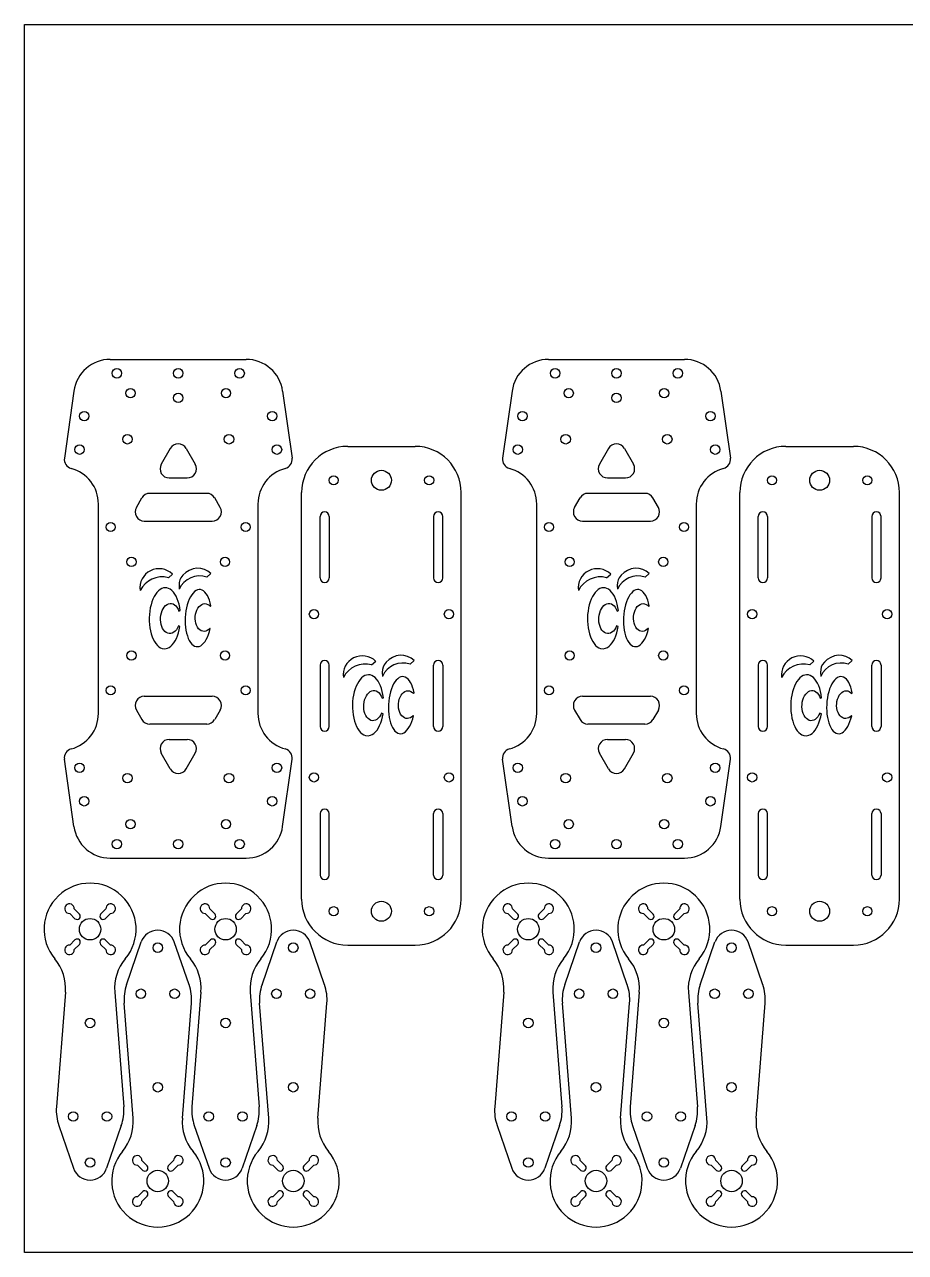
# Model space of a CAD drawing. Header units: inches. Extents: x 0 to 500, y 0 to 400.
# Drawn here: x 0 to 287.1, y 0 to 400 of the extents above; entities that cross this region are included whole.
import ezdxf

# ---------------------------------------------------------------- set-up
doc = ezdxf.new("R2010")
doc.units = ezdxf.units.IN
doc.header["$MEASUREMENT"] = 0
doc.linetypes.add('Continuous2', pattern=[0])
for name, color, linetype in [('Layout', 1, 'Continuous'), ('Modified Arms', 1, 'Continuous'), ('Modified Main Plates', 1, 'Continuous'), ('Modified Top Plate', 1, 'Continuous')]:
    doc.layers.add(name, color=color, linetype=linetype)

msp = doc.modelspace()

# ---------------------------------------------------------------- linework, layer by layer
at = {"layer": 'Layout', "color": 2, "linetype": 'Continuous2', "lineweight": -3, "true_color": 0xffff00}
for p, q in [((0, 400), (500, 400)), ((0, 0), (0, 400)), ((500, 0), (0, 0))]:
    msp.add_line(p, q, dxfattribs=at)
at = {"layer": 'Modified Arms', "color": 5, "linetype": 'Continuous2', "lineweight": -3, "true_color": 0x0000ff}
for p, q in [((16.44, 108.72), (14.71, 110.46)), ((17.92, 110.2), (16.19, 111.93)), ((24.8, 110.2), (26.53, 111.93)), ((26.28, 108.72), (28.01, 110.46)), ((60.61, 108.72), (58.88, 110.46)), ((62.09, 110.2), (60.36, 111.93)), ((68.97, 110.2), (70.7, 111.93)), ((70.45, 108.72), (72.18, 110.46)), ((159.28, 108.72), (157.55, 110.46)), ((160.76, 110.2), (159.03, 111.93)), ((167.64, 110.2), (169.37, 111.93)), ((169.12, 108.72), (170.85, 110.46)), ((203.45, 108.72), (201.72, 110.46)), ((204.93, 110.2), (203.2, 111.93)), ((211.81, 110.2), (213.54, 111.93)), ((213.29, 108.72), (215.02, 110.46)), ((16.44, 101.85), (14.71, 100.12)), ((17.92, 100.37), (16.19, 98.64)), ((24.8, 100.37), (26.53, 98.64)), ((26.28, 101.85), (28.01, 100.12)), ((60.61, 101.85), (58.88, 100.12)), ((62.09, 100.37), (60.36, 98.64)), ((68.97, 100.37), (70.7, 98.64)), ((70.45, 101.85), (72.18, 100.12)), ((159.28, 101.85), (157.55, 100.12)), ((160.76, 100.37), (159.03, 98.64)), ((167.64, 100.37), (169.37, 98.64)), ((169.12, 101.85), (170.85, 100.12)), ((203.45, 101.85), (201.72, 100.12)), ((204.93, 100.37), (203.2, 98.64)), ((211.81, 100.37), (213.54, 98.64)), ((213.29, 101.85), (215.02, 100.12)), ((38.51, 26.72), (36.77, 28.45)), ((39.98, 28.2), (38.25, 29.93)), ((46.86, 28.2), (48.59, 29.93)), ((48.34, 26.72), (50.07, 28.45)), ((82.68, 26.72), (80.95, 28.45)), ((84.16, 28.2), (82.43, 29.93)), ((91.03, 28.2), (92.76, 29.93)), ((92.51, 26.72), (94.24, 28.45)), ((181.35, 26.72), (179.62, 28.45)), ((182.83, 28.2), (181.1, 29.93)), ((189.7, 28.2), (191.43, 29.93)), ((191.18, 26.72), (192.91, 28.45)), ((225.52, 26.72), (223.79, 28.45)), ((227, 28.2), (225.27, 29.93)), ((233.87, 28.2), (235.61, 29.93)), ((235.35, 26.72), (237.08, 28.45)), ((38.51, 19.85), (36.77, 18.11)), ((39.98, 18.37), (38.25, 16.64)), ((46.86, 18.37), (48.59, 16.64)), ((48.34, 19.85), (50.07, 18.11)), ((82.68, 19.85), (80.95, 18.11)), ((84.16, 18.37), (82.43, 16.64)), ((91.03, 18.37), (92.76, 16.64)), ((92.51, 19.85), (94.24, 18.11)), ((181.35, 19.85), (179.62, 18.11)), ((182.83, 18.37), (181.1, 16.64)), ((189.7, 18.37), (191.43, 16.64)), ((191.18, 19.85), (192.91, 18.11)), ((225.52, 19.85), (223.79, 18.11)), ((227, 18.37), (225.27, 16.64)), ((233.87, 18.37), (235.61, 16.64)), ((235.35, 19.85), (237.08, 18.11))]:
    msp.add_line(p, q, dxfattribs=at)
at = {"layer": 'Modified Arms', "color": 1, "linetype": 'Continuous2', "lineweight": -3, "true_color": 0xff0000}
for p, q in [((33.24, 87.23), (38.03, 101.14)), ((53.61, 87.23), (48.82, 101.14)), ((77.41, 87.23), (82.2, 101.14)), ((97.78, 87.23), (92.99, 101.14)), ((176.08, 87.23), (180.87, 101.14)), ((196.45, 87.23), (191.66, 101.14)), ((220.25, 87.23), (225.04, 101.14)), ((240.62, 87.23), (235.83, 101.14)), ((13.34, 84.82), (10.4, 47.4)), ((29.38, 84.82), (32.32, 47.4)), ((57.51, 84.82), (54.57, 47.4)), ((73.55, 84.82), (76.49, 47.4)), ((156.18, 84.82), (153.24, 47.4)), ((172.22, 84.82), (175.16, 47.4)), ((200.35, 84.82), (197.41, 47.4)), ((216.39, 84.82), (219.33, 47.4)), ((35.4, 43.75), (32.46, 81.17)), ((51.44, 43.75), (54.38, 81.17)), ((79.57, 43.75), (76.63, 81.17)), ((95.61, 43.75), (98.55, 81.17)), ((178.25, 43.75), (175.31, 81.17)), ((194.29, 43.75), (197.22, 81.17)), ((222.42, 43.75), (219.48, 81.17)), ((238.46, 43.75), (241.4, 81.17)), ((11.17, 41.34), (15.97, 27.43)), ((31.54, 41.34), (26.75, 27.43)), ((55.34, 41.34), (60.14, 27.43)), ((75.72, 41.34), (70.92, 27.43)), ((154.01, 41.34), (158.81, 27.43)), ((174.39, 41.34), (169.59, 27.43)), ((198.19, 41.34), (202.98, 27.43)), ((218.56, 41.34), (213.76, 27.43))]:
    msp.add_line(p, q, dxfattribs=at)
at = {"layer": 'Modified Arms', "color": 5, "linetype": 'Continuous2', "lineweight": -3, "true_color": 0x0000ff}
for centre, radius in [((21.36, 105.29), 3.5), ((65.53, 105.29), 3.5), ((164.2, 105.29), 3.5), ((208.37, 105.29), 3.5), ((43.42, 99.28), 1.55), ((87.59, 99.28), 1.55), ((186.27, 99.28), 1.55), ((230.44, 99.28), 1.55), ((37.92, 84.28), 1.55), ((48.92, 84.28), 1.55), ((82.09, 84.28), 1.55), ((93.09, 84.28), 1.55), ((180.77, 84.28), 1.55), ((191.77, 84.28), 1.55), ((224.94, 84.28), 1.55), ((235.94, 84.28), 1.55), ((21.36, 74.76), 1.55), ((65.53, 74.76), 1.55), ((164.2, 74.76), 1.55), ((208.37, 74.76), 1.55), ((43.42, 53.81), 1.55), ((87.59, 53.81), 1.55), ((186.27, 53.81), 1.55), ((230.44, 53.81), 1.55), ((15.86, 44.29), 1.55), ((26.86, 44.29), 1.55), ((60.03, 44.29), 1.55), ((71.03, 44.29), 1.55), ((158.7, 44.29), 1.55), ((169.7, 44.29), 1.55), ((202.87, 44.29), 1.55), ((213.87, 44.29), 1.55), ((21.36, 29.29), 1.55), ((65.53, 29.29), 1.55), ((164.2, 29.29), 1.55), ((208.37, 29.29), 1.55), ((43.42, 23.28), 3.5), ((87.59, 23.28), 3.5), ((186.27, 23.28), 3.5), ((230.44, 23.28), 3.5)]:
    msp.add_circle(centre, radius, dxfattribs=at)
at = {"layer": 'Modified Arms', "color": 1, "linetype": 'Continuous2', "lineweight": -3, "true_color": 0xff0000}
for centre, radius, start, end in [((21.36, 105.29), 15, 319.9784, 220.0216), ((65.53, 105.29), 15, 319.9784, 220.0216), ((164.2, 105.29), 15, 319.9784, 220.0216), ((208.37, 105.29), 15, 319.9784, 220.0216), ((43.42, 99.28), 5.7, 19.0184, 160.9816), ((87.59, 99.28), 5.7, 19.0184, 160.9816), ((186.27, 99.28), 5.7, 19.0184, 160.9816), ((230.44, 99.28), 5.7, 19.0184, 160.9816), ((-1.62, 85.99), 15, 355.5091, 40.0216), ((44.33, 85.99), 15, 139.9784, 184.4909), ((42.56, 85.99), 15, 355.5091, 40.0216), ((88.5, 85.99), 15, 139.9784, 184.4909), ((141.23, 85.99), 15, 355.5091, 40.0216), ((187.17, 85.99), 15, 139.9784, 184.4909), ((185.4, 85.99), 15, 355.5091, 40.0216), ((231.35, 85.99), 15, 139.9784, 184.4909), ((47.42, 82.35), 15, 160.9816, 184.4909), ((39.43, 82.35), 15, 355.5091, 19.0184), ((91.59, 82.35), 15, 160.9816, 184.4909), ((83.6, 82.35), 15, 355.5091, 19.0184), ((190.26, 82.35), 15, 160.9816, 184.4909), ((182.27, 82.35), 15, 355.5091, 19.0184), ((234.43, 82.35), 15, 160.9816, 184.4909), ((226.44, 82.35), 15, 355.5091, 19.0184), ((25.35, 46.22), 15, 175.5091, 199.0184), ((17.36, 46.22), 15, 340.9816, 4.4909), ((69.52, 46.22), 15, 175.5091, 199.0184), ((61.53, 46.22), 15, 340.9816, 4.4909), ((168.2, 46.22), 15, 175.5091, 199.0184), ((160.21, 46.22), 15, 340.9816, 4.4909), ((212.37, 46.22), 15, 175.5091, 199.0184), ((204.38, 46.22), 15, 340.9816, 4.4909), ((20.45, 42.58), 15, 319.9784, 4.4909), ((66.4, 42.58), 15, 175.5091, 220.0216), ((64.62, 42.58), 15, 319.9784, 4.4909), ((110.57, 42.58), 15, 175.5091, 220.0216), ((163.29, 42.58), 15, 319.9784, 4.4909), ((209.24, 42.58), 15, 175.5091, 220.0216), ((207.46, 42.58), 15, 319.9784, 4.4909), ((253.41, 42.58), 15, 175.5091, 220.0216), ((43.42, 23.28), 15, 139.9784, 40.0216), ((87.59, 23.28), 15, 139.9784, 40.0216), ((186.27, 23.28), 15, 139.9784, 40.0216), ((230.44, 23.28), 15, 139.9784, 40.0216), ((21.36, 29.29), 5.7, 199.0184, 340.9816), ((65.53, 29.29), 5.7, 199.0184, 340.9816), ((164.2, 29.29), 5.7, 199.0184, 340.9816), ((208.37, 29.29), 5.7, 199.0184, 340.9816)]:
    msp.add_arc(centre, radius, start, end, dxfattribs=at)
at = {"layer": 'Modified Arms', "color": 5, "linetype": 'Continuous2', "lineweight": -3, "true_color": 0x0000ff}
for centre, radius, start, end in [((14.64, 112), 1.55, 357.4403, 272.5597), ((28.08, 112), 1.55, 267.4403, 182.5597), ((58.81, 112), 1.55, 357.4403, 272.5597), ((72.25, 112), 1.55, 267.4403, 182.5597), ((157.48, 112), 1.55, 357.4403, 272.5597), ((170.92, 112), 1.55, 267.4403, 182.5597), ((201.65, 112), 1.55, 357.4403, 272.5597), ((215.09, 112), 1.55, 267.4403, 182.5597), ((17.12, 109.53), 1.05, 230.0198, 39.9802), ((25.6, 109.53), 1.05, 140.0198, 309.9802), ((61.29, 109.53), 1.05, 230.0198, 39.9802), ((69.77, 109.53), 1.05, 140.0198, 309.9802), ((159.96, 109.53), 1.05, 230.0198, 39.9802), ((168.44, 109.53), 1.05, 140.0198, 309.9802), ((204.13, 109.53), 1.05, 230.0198, 39.9802), ((212.61, 109.53), 1.05, 140.0198, 309.9802), ((14.64, 98.57), 1.55, 87.4403, 2.5597), ((17.12, 101.04), 1.05, 320.0198, 129.9802), ((25.6, 101.04), 1.05, 50.0198, 219.9802), ((28.08, 98.57), 1.55, 177.4403, 92.5597), ((58.81, 98.57), 1.55, 87.4403, 2.5597), ((61.29, 101.04), 1.05, 320.0198, 129.9802), ((69.77, 101.04), 1.05, 50.0198, 219.9802), ((72.25, 98.57), 1.55, 177.4403, 92.5597), ((157.48, 98.57), 1.55, 87.4403, 2.5597), ((159.96, 101.04), 1.05, 320.0198, 129.9802), ((168.44, 101.04), 1.05, 50.0198, 219.9802), ((170.92, 98.57), 1.55, 177.4403, 92.5597), ((201.65, 98.57), 1.55, 87.4403, 2.5597), ((204.13, 101.04), 1.05, 320.0198, 129.9802), ((212.61, 101.04), 1.05, 50.0198, 219.9802), ((215.09, 98.57), 1.55, 177.4403, 92.5597), ((36.71, 30), 1.55, 357.4403, 272.5597), ((39.18, 27.53), 1.05, 230.0198, 39.9802), ((47.67, 27.53), 1.05, 140.0198, 309.9802), ((50.14, 30), 1.55, 267.4403, 182.5597), ((80.88, 30), 1.55, 357.4403, 272.5597), ((83.35, 27.53), 1.05, 230.0198, 39.9802), ((91.84, 27.53), 1.05, 140.0198, 309.9802), ((94.31, 30), 1.55, 267.4403, 182.5597), ((179.55, 30), 1.55, 357.4403, 272.5597), ((182.02, 27.53), 1.05, 230.0198, 39.9802), ((190.51, 27.53), 1.05, 140.0198, 309.9802), ((192.98, 30), 1.55, 267.4403, 182.5597), ((223.72, 30), 1.55, 357.4403, 272.5597), ((226.19, 27.53), 1.05, 230.0198, 39.9802), ((234.68, 27.53), 1.05, 140.0198, 309.9802), ((237.15, 30), 1.55, 267.4403, 182.5597), ((39.18, 19.04), 1.05, 320.0198, 129.9802), ((47.67, 19.04), 1.05, 50.0198, 219.9802), ((83.35, 19.04), 1.05, 320.0198, 129.9802), ((91.84, 19.04), 1.05, 50.0198, 219.9802), ((182.02, 19.04), 1.05, 320.0198, 129.9802), ((190.51, 19.04), 1.05, 50.0198, 219.9802), ((226.19, 19.04), 1.05, 320.0198, 129.9802), ((234.68, 19.04), 1.05, 50.0198, 219.9802), ((36.71, 16.57), 1.55, 87.4403, 2.5597), ((50.14, 16.57), 1.55, 177.4403, 92.5597), ((80.88, 16.57), 1.55, 87.4403, 2.5597), ((94.31, 16.57), 1.55, 177.4403, 92.5597), ((179.55, 16.57), 1.55, 87.4403, 2.5597), ((192.98, 16.57), 1.55, 177.4403, 92.5597), ((223.72, 16.57), 1.55, 87.4403, 2.5597), ((237.15, 16.57), 1.55, 177.4403, 92.5597)]:
    msp.add_arc(centre, radius, start, end, dxfattribs=at)
at = {"layer": 'Modified Main Plates', "color": 1, "linetype": 'Continuous2', "lineweight": -3, "true_color": 0xff0000}
for p, q in [((27.94, 290.94), (72.24, 290.94)), ((170.78, 290.94), (215.09, 290.94)), ((16.06, 280.61), (12.98, 258.71)), ((84.13, 280.61), (87.2, 258.71)), ((158.9, 280.61), (155.82, 258.71)), ((226.97, 280.61), (230.05, 258.71)), ((24.09, 175.62), (24.09, 243.8)), ((76.09, 243.8), (76.09, 175.62)), ((166.93, 175.62), (166.93, 243.8)), ((218.93, 243.8), (218.93, 175.62)), ((16.06, 138.8), (12.98, 160.7)), ((84.13, 138.8), (87.2, 160.7)), ((158.9, 138.8), (155.82, 160.7)), ((226.97, 138.8), (230.05, 160.7)), ((27.94, 128.47), (72.24, 128.47)), ((170.78, 128.47), (215.09, 128.47))]:
    msp.add_line(p, q, dxfattribs=at)
at = {"layer": 'Modified Main Plates', "color": 5, "linetype": 'Continuous2', "lineweight": -3, "true_color": 0x0000ff}
for p, q in [((47.49, 261.87), (44.56, 256.79)), ((52.69, 261.87), (55.62, 256.79)), ((190.34, 261.87), (187.41, 256.79)), ((195.53, 261.87), (198.46, 256.79)), ((47.16, 252.29), (53.02, 252.29)), ((190.01, 252.29), (195.86, 252.29)), ((36.44, 242.72), (38.21, 245.79)), ((59.37, 247.29), (40.81, 247.29)), ((63.74, 242.72), (61.97, 245.79)), ((179.28, 242.72), (181.06, 245.79)), ((202.21, 247.29), (183.65, 247.29)), ((206.59, 242.72), (204.81, 245.79)), ((39.04, 238.22), (61.15, 238.22)), ((181.88, 238.22), (203.99, 238.22)), ((46.89, 219.79), (48.22, 220.95)), ((51.64, 220.68), (50.95, 219.79)), ((52.58, 221.49), (51.64, 220.68)), ((53.69, 222.17), (52.58, 221.49)), ((54.92, 222.66), (53.69, 222.17)), ((56.19, 222.9), (54.92, 222.66)), ((57.44, 222.85), (56.19, 222.9)), ((58.64, 222.52), (57.44, 222.85)), ((59.74, 221.95), (58.64, 222.52)), ((59.42, 219.97), (60.71, 221.17)), ((60.71, 221.17), (59.74, 221.95)), ((189.73, 219.79), (191.06, 220.95)), ((194.48, 220.68), (193.79, 219.79)), ((195.42, 221.49), (194.48, 220.68)), ((196.54, 222.17), (195.42, 221.49)), ((197.76, 222.66), (196.54, 222.17)), ((199.03, 222.9), (197.76, 222.66)), ((200.29, 222.85), (199.03, 222.9)), ((201.48, 222.52), (200.29, 222.85)), ((202.58, 221.95), (201.48, 222.52)), ((202.26, 219.97), (203.55, 221.17)), ((203.55, 221.17), (202.58, 221.95)), ((44.72, 216.27), (44.17, 215.96)), ((45.28, 216.46), (44.72, 216.27)), ((45.84, 216.53), (45.28, 216.46)), ((46.41, 216.48), (45.84, 216.53)), ((46.96, 216.31), (46.41, 216.48)), ((47.5, 216.02), (46.96, 216.31)), ((48.02, 215.62), (47.5, 216.02)), ((50.41, 218.24), (50.35, 217.25)), ((50.35, 217.25), (50.42, 216.03)), ((50.61, 219.07), (50.41, 218.24)), ((50.95, 219.79), (50.61, 219.07)), ((187.56, 216.27), (187.02, 215.96)), ((188.12, 216.46), (187.56, 216.27)), ((188.69, 216.53), (188.12, 216.46)), ((189.25, 216.48), (188.69, 216.53)), ((189.81, 216.31), (189.25, 216.48)), ((190.35, 216.02), (189.81, 216.31)), ((190.87, 215.62), (190.35, 216.02)), ((193.26, 218.24), (193.2, 217.25)), ((193.2, 217.25), (193.26, 216.03)), ((193.45, 219.07), (193.26, 218.24)), ((193.79, 219.79), (193.45, 219.07)), ((41.86, 212.81), (41.51, 211.92)), ((42.24, 213.63), (41.86, 212.81)), ((42.68, 214.36), (42.24, 213.63)), ((43.14, 215), (42.68, 214.36)), ((43.65, 215.54), (43.14, 215)), ((44.17, 215.96), (43.65, 215.54)), ((48.52, 215.1), (48.02, 215.62)), ((48.97, 214.49), (48.52, 215.1)), ((49.39, 213.77), (48.97, 214.49)), ((49.77, 212.97), (49.39, 213.77)), ((50.09, 212.09), (49.77, 212.97)), ((50.37, 211.14), (50.09, 212.09)), ((53.69, 212.79), (53.35, 211.94)), ((54.07, 213.56), (53.69, 212.79)), ((54.49, 214.23), (54.07, 213.56)), ((54.94, 214.81), (54.49, 214.23)), ((55.41, 215.27), (54.94, 214.81)), ((55.9, 215.62), (55.41, 215.27)), ((56.39, 215.84), (55.9, 215.62)), ((56.9, 215.94), (56.39, 215.84)), ((57.4, 215.92), (56.9, 215.94)), ((57.88, 215.77), (57.4, 215.92)), ((58.36, 215.5), (57.88, 215.77)), ((58.81, 215.11), (58.36, 215.5)), ((59.23, 214.6), (58.81, 215.11)), ((59.61, 213.99), (59.23, 214.6)), ((59.96, 213.27), (59.61, 213.99)), ((60.26, 212.47), (59.96, 213.27)), ((60.52, 211.59), (60.26, 212.47)), ((184.7, 212.81), (184.36, 211.92)), ((185.09, 213.63), (184.7, 212.81)), ((185.52, 214.36), (185.09, 213.63)), ((185.99, 215), (185.52, 214.36)), ((186.49, 215.54), (185.99, 215)), ((187.02, 215.96), (186.49, 215.54)), ((191.36, 215.1), (190.87, 215.62)), ((191.82, 214.49), (191.36, 215.1)), ((192.24, 213.77), (191.82, 214.49)), ((192.61, 212.97), (192.24, 213.77)), ((192.94, 212.09), (192.61, 212.97)), ((193.21, 211.14), (192.94, 212.09)), ((196.53, 212.79), (196.19, 211.94)), ((196.91, 213.56), (196.53, 212.79)), ((197.33, 214.23), (196.91, 213.56)), ((197.78, 214.81), (197.33, 214.23)), ((198.25, 215.27), (197.78, 214.81)), ((198.74, 215.62), (198.25, 215.27)), ((199.24, 215.84), (198.74, 215.62)), ((199.74, 215.94), (199.24, 215.84)), ((200.24, 215.92), (199.74, 215.94)), ((200.73, 215.77), (200.24, 215.92)), ((201.2, 215.5), (200.73, 215.77)), ((201.65, 215.11), (201.2, 215.5)), ((202.07, 214.6), (201.65, 215.11)), ((202.46, 213.99), (202.07, 214.6)), ((202.8, 213.27), (202.46, 213.99)), ((203.11, 212.47), (202.8, 213.27)), ((203.36, 211.59), (203.11, 212.47)), ((40.82, 208.9), (40.7, 207.82)), ((40.99, 209.95), (40.82, 208.9)), ((41.22, 210.96), (40.99, 209.95)), ((41.51, 211.92), (41.22, 210.96)), ((44.44, 207.64), (44.62, 208.39)), ((44.62, 208.39), (44.87, 209.08)), ((44.87, 209.08), (45.18, 209.71)), ((45.18, 209.71), (45.56, 210.26)), ((45.56, 210.26), (45.98, 210.72)), ((45.98, 210.72), (46.44, 211.07)), ((46.44, 211.07), (46.92, 211.3)), ((46.92, 211.3), (47.42, 211.41)), ((47.42, 211.41), (47.92, 211.4)), ((47.92, 211.4), (48.41, 211.26)), ((48.41, 211.26), (48.88, 211.01)), ((48.88, 211.01), (49.31, 210.64)), ((49.31, 210.64), (49.69, 210.16)), ((49.69, 210.16), (50.02, 209.6)), ((50.02, 209.6), (50.29, 208.95)), ((50.29, 208.95), (50.74, 209.09)), ((50.58, 210.13), (50.37, 211.14)), ((50.74, 209.09), (50.58, 210.13)), ((52.6, 209), (52.46, 207.95)), ((52.8, 210.03), (52.6, 209)), ((53.05, 211.01), (52.8, 210.03)), ((53.35, 211.94), (53.05, 211.01)), ((55.74, 207.89), (55.92, 208.61)), ((55.92, 208.61), (56.17, 209.27)), ((56.17, 209.27), (56.49, 209.87)), ((56.49, 209.87), (56.87, 210.38)), ((56.87, 210.38), (57.3, 210.8)), ((57.3, 210.8), (57.77, 211.11)), ((57.77, 211.11), (58.26, 211.3)), ((58.26, 211.3), (58.76, 211.36)), ((58.76, 211.36), (59.25, 211.3)), ((59.25, 211.3), (59.73, 211.12)), ((59.73, 211.12), (60.18, 210.82)), ((60.18, 210.82), (60.59, 210.41)), ((60.72, 210.64), (60.52, 211.59)), ((60.59, 210.41), (60.72, 210.64)), ((183.66, 208.9), (183.54, 207.82)), ((183.83, 209.95), (183.66, 208.9)), ((184.07, 210.96), (183.83, 209.95)), ((184.36, 211.92), (184.07, 210.96)), ((187.28, 207.64), (187.46, 208.39)), ((187.46, 208.39), (187.71, 209.08)), ((187.71, 209.08), (188.03, 209.71)), ((188.03, 209.71), (188.4, 210.26)), ((188.4, 210.26), (188.82, 210.72)), ((188.82, 210.72), (189.28, 211.07)), ((189.28, 211.07), (189.77, 211.3)), ((189.77, 211.3), (190.27, 211.41)), ((190.27, 211.41), (190.77, 211.4)), ((190.77, 211.4), (191.26, 211.26)), ((191.26, 211.26), (191.72, 211.01)), ((191.72, 211.01), (192.15, 210.64)), ((192.15, 210.64), (192.54, 210.16)), ((192.54, 210.16), (192.86, 209.6)), ((192.86, 209.6), (193.13, 208.95)), ((193.13, 208.95), (193.58, 209.09)), ((193.43, 210.13), (193.21, 211.14)), ((193.58, 209.09), (193.43, 210.13)), ((195.44, 209), (195.3, 207.95)), ((195.64, 210.03), (195.44, 209)), ((195.89, 211.01), (195.64, 210.03)), ((196.19, 211.94), (195.89, 211.01)), ((198.58, 207.89), (198.76, 208.61)), ((198.76, 208.61), (199.01, 209.27)), ((199.01, 209.27), (199.34, 209.87)), ((199.34, 209.87), (199.72, 210.38)), ((199.72, 210.38), (200.14, 210.8)), ((200.14, 210.8), (200.61, 211.11)), ((200.61, 211.11), (201.1, 211.3)), ((201.1, 211.3), (201.6, 211.36)), ((201.6, 211.36), (202.1, 211.3)), ((202.1, 211.3), (202.57, 211.12)), ((202.57, 211.12), (203.02, 210.82)), ((203.02, 210.82), (203.43, 210.41)), ((203.56, 210.64), (203.36, 211.59)), ((203.43, 210.41), (203.56, 210.64)), ((40.7, 207.82), (40.65, 206.72)), ((40.65, 206.72), (40.66, 205.62)), ((40.66, 205.62), (40.73, 204.54)), ((40.73, 204.54), (40.86, 203.47)), ((44.32, 206.09), (44.34, 206.87)), ((44.38, 205.32), (44.32, 206.09)), ((44.34, 206.87), (44.44, 207.64)), ((44.51, 204.58), (44.38, 205.32)), ((44.72, 203.89), (44.51, 204.58)), ((50.15, 204.09), (49.85, 203.44)), ((50.63, 203.86), (50.15, 204.09)), ((52.37, 206.87), (52.35, 205.79)), ((52.35, 205.79), (52.38, 204.72)), ((52.46, 207.95), (52.37, 206.87)), ((52.38, 204.72), (52.47, 203.68)), ((55.63, 206.39), (55.64, 207.15)), ((55.69, 205.65), (55.63, 206.39)), ((55.64, 207.15), (55.74, 207.89)), ((55.84, 204.95), (55.69, 205.65)), ((56.07, 204.29), (55.84, 204.95)), ((56.36, 203.7), (56.07, 204.29)), ((183.54, 207.82), (183.49, 206.72)), ((183.49, 206.72), (183.5, 205.62)), ((183.5, 205.62), (183.57, 204.54)), ((183.57, 204.54), (183.7, 203.47)), ((187.16, 206.09), (187.18, 206.87)), ((187.22, 205.32), (187.16, 206.09)), ((187.18, 206.87), (187.28, 207.64)), ((187.35, 204.58), (187.22, 205.32)), ((187.57, 203.89), (187.35, 204.58)), ((192.99, 204.09), (192.69, 203.44)), ((193.48, 203.86), (192.99, 204.09)), ((195.22, 206.87), (195.19, 205.79)), ((195.19, 205.79), (195.22, 204.72)), ((195.3, 207.95), (195.22, 206.87)), ((195.22, 204.72), (195.31, 203.68)), ((198.47, 206.39), (198.49, 207.15)), ((198.54, 205.65), (198.47, 206.39)), ((198.49, 207.15), (198.58, 207.89)), ((198.68, 204.95), (198.54, 205.65)), ((198.91, 204.29), (198.68, 204.95)), ((199.21, 203.7), (198.91, 204.29)), ((40.86, 203.47), (41.05, 202.45)), ((41.05, 202.45), (41.3, 201.48)), ((41.3, 201.48), (41.61, 200.57)), ((41.61, 200.57), (41.96, 199.73)), ((45, 203.26), (44.72, 203.89)), ((45.35, 202.72), (45, 203.26)), ((45.74, 202.27), (45.35, 202.72)), ((46.18, 201.93), (45.74, 202.27)), ((46.66, 201.7), (46.18, 201.93)), ((47.15, 201.59), (46.66, 201.7)), ((47.65, 201.61), (47.15, 201.59)), ((48.15, 201.76), (47.65, 201.61)), ((48.63, 202.02), (48.15, 201.76)), ((49.08, 202.39), (48.63, 202.02)), ((49.49, 202.87), (49.08, 202.39)), ((49.1, 199.25), (49.51, 200.03)), ((49.85, 203.44), (49.49, 202.87)), ((49.51, 200.03), (49.87, 200.89)), ((49.87, 200.89), (50.18, 201.83)), ((50.18, 201.83), (50.44, 202.82)), ((50.44, 202.82), (50.63, 203.86)), ((52.47, 203.68), (52.61, 202.67)), ((52.61, 202.67), (52.81, 201.72)), ((52.81, 201.72), (53.06, 200.84)), ((53.06, 200.84), (53.36, 200.04)), ((53.36, 200.04), (53.71, 199.32)), ((56.72, 203.2), (56.36, 203.7)), ((57.13, 202.8), (56.72, 203.2)), ((57.59, 202.51), (57.13, 202.8)), ((58.07, 202.34), (57.59, 202.51)), ((58.57, 202.29), (58.07, 202.34)), ((59.06, 202.37), (58.57, 202.29)), ((59.55, 202.57), (59.06, 202.37)), ((59.25, 199.71), (59.63, 200.47)), ((60.02, 202.89), (59.55, 202.57)), ((59.63, 200.47), (59.98, 201.32)), ((59.98, 201.32), (60.28, 202.24)), ((60.44, 203.31), (60.02, 202.89)), ((60.28, 202.24), (60.53, 203.22)), ((60.53, 203.22), (60.44, 203.31)), ((183.7, 203.47), (183.89, 202.45)), ((183.89, 202.45), (184.15, 201.48)), ((184.15, 201.48), (184.45, 200.57)), ((184.45, 200.57), (184.8, 199.73)), ((187.85, 203.26), (187.57, 203.89)), ((188.19, 202.72), (187.85, 203.26)), ((188.59, 202.27), (188.19, 202.72)), ((189.03, 201.93), (188.59, 202.27)), ((189.5, 201.7), (189.03, 201.93)), ((189.99, 201.59), (189.5, 201.7)), ((190.49, 201.61), (189.99, 201.59)), ((190.99, 201.76), (190.49, 201.61)), ((191.47, 202.02), (190.99, 201.76)), ((191.92, 202.39), (191.47, 202.02)), ((192.33, 202.87), (191.92, 202.39)), ((191.94, 199.25), (192.35, 200.03)), ((192.69, 203.44), (192.33, 202.87)), ((192.35, 200.03), (192.71, 200.89)), ((192.71, 200.89), (193.02, 201.83)), ((193.02, 201.83), (193.28, 202.82)), ((193.28, 202.82), (193.48, 203.86)), ((195.31, 203.68), (195.45, 202.67)), ((195.45, 202.67), (195.65, 201.72)), ((195.65, 201.72), (195.91, 200.84)), ((195.91, 200.84), (196.21, 200.04)), ((196.21, 200.04), (196.55, 199.32)), ((199.56, 203.2), (199.21, 203.7)), ((199.98, 202.8), (199.56, 203.2)), ((200.43, 202.51), (199.98, 202.8)), ((200.91, 202.34), (200.43, 202.51)), ((201.41, 202.29), (200.91, 202.34)), ((201.91, 202.37), (201.41, 202.29)), ((202.4, 202.57), (201.91, 202.37)), ((202.09, 199.71), (202.48, 200.47)), ((202.86, 202.89), (202.4, 202.57)), ((202.48, 200.47), (202.82, 201.32)), ((202.82, 201.32), (203.12, 202.24)), ((203.28, 203.31), (202.86, 202.89)), ((203.12, 202.24), (203.37, 203.22)), ((203.37, 203.22), (203.28, 203.31)), ((41.96, 199.73), (42.36, 198.98)), ((42.36, 198.98), (42.81, 198.32)), ((42.81, 198.32), (43.29, 197.76)), ((43.29, 197.76), (43.8, 197.31)), ((43.8, 197.31), (44.33, 196.98)), ((44.33, 196.98), (44.88, 196.76)), ((44.88, 196.76), (45.72, 196.61)), ((45.72, 196.61), (46.57, 196.82)), ((46.57, 196.82), (47.12, 197.09)), ((47.12, 197.09), (47.66, 197.47)), ((47.66, 197.47), (48.17, 197.96)), ((48.17, 197.96), (48.65, 198.55)), ((48.65, 198.55), (49.1, 199.25)), ((53.71, 199.32), (54.09, 198.71)), ((54.09, 198.71), (54.51, 198.2)), ((54.51, 198.2), (54.96, 197.8)), ((54.96, 197.8), (55.44, 197.52)), ((55.44, 197.52), (55.92, 197.37)), ((55.92, 197.37), (56.42, 197.34)), ((56.42, 197.34), (56.92, 197.44)), ((56.92, 197.44), (57.42, 197.66)), ((57.42, 197.66), (57.91, 198.01)), ((57.91, 198.01), (58.38, 198.46)), ((58.38, 198.46), (58.83, 199.03)), ((58.83, 199.03), (59.25, 199.71)), ((184.8, 199.73), (185.21, 198.98)), ((185.21, 198.98), (185.65, 198.32)), ((185.65, 198.32), (186.13, 197.76)), ((186.13, 197.76), (186.64, 197.31)), ((186.64, 197.31), (187.17, 196.98)), ((187.17, 196.98), (187.72, 196.76)), ((187.72, 196.76), (188.57, 196.61)), ((188.57, 196.61), (189.41, 196.82)), ((189.41, 196.82), (189.96, 197.09)), ((189.96, 197.09), (190.5, 197.47)), ((190.5, 197.47), (191.01, 197.96)), ((191.01, 197.96), (191.49, 198.55)), ((191.49, 198.55), (191.94, 199.25)), ((196.55, 199.32), (196.94, 198.71)), ((196.94, 198.71), (197.36, 198.2)), ((197.36, 198.2), (197.81, 197.8)), ((197.81, 197.8), (198.28, 197.52)), ((198.28, 197.52), (198.77, 197.37)), ((198.77, 197.37), (199.26, 197.34)), ((199.26, 197.34), (199.77, 197.44)), ((199.77, 197.44), (200.27, 197.66)), ((200.27, 197.66), (200.75, 198.01)), ((200.75, 198.01), (201.23, 198.46)), ((201.23, 198.46), (201.67, 199.03)), ((201.67, 199.03), (202.09, 199.71)), ((39.04, 181.2), (61.15, 181.2)), ((181.88, 181.2), (203.99, 181.2)), ((36.44, 176.7), (38.21, 173.63)), ((63.74, 176.7), (61.97, 173.63)), ((179.28, 176.7), (181.06, 173.63)), ((206.59, 176.7), (204.81, 173.63)), ((59.37, 172.13), (40.81, 172.13)), ((202.21, 172.13), (183.65, 172.13)), ((47.16, 167.13), (53.02, 167.13)), ((190.01, 167.13), (195.86, 167.13)), ((47.49, 157.55), (44.56, 162.63)), ((52.69, 157.55), (55.62, 162.63)), ((190.34, 157.55), (187.41, 162.63)), ((195.53, 157.55), (198.46, 162.63))]:
    msp.add_line(p, q, dxfattribs=at)
for centre, radius in [((30.09, 286.39), 1.55), ((50.09, 286.39), 1.55), ((70.09, 286.39), 1.55), ((172.93, 286.39), 1.55), ((192.93, 286.39), 1.55), ((212.93, 286.39), 1.55), ((34.54, 279.91), 1.5), ((65.65, 279.91), 1.5), ((177.38, 279.91), 1.5), ((208.49, 279.91), 1.5), ((50.09, 278.39), 1.55), ((192.93, 278.39), 1.55), ((19.45, 272.44), 1.55), ((80.73, 272.44), 1.55), ((162.29, 272.44), 1.55), ((223.57, 272.44), 1.55), ((33.54, 264.9), 1.55), ((66.64, 264.9), 1.55), ((176.38, 264.9), 1.55), ((209.49, 264.9), 1.55), ((17.92, 261.54), 1.55), ((82.26, 261.54), 1.55), ((160.76, 261.54), 1.55), ((225.11, 261.54), 1.55), ((28.09, 236.31), 1.5), ((72.09, 236.31), 1.5), ((170.93, 236.31), 1.5), ((214.93, 236.31), 1.5), ((34.84, 224.96), 1.5), ((65.34, 224.96), 1.5), ((177.68, 224.96), 1.5), ((208.18, 224.96), 1.5), ((34.84, 194.46), 1.5), ((65.34, 194.46), 1.5), ((177.68, 194.46), 1.5), ((208.18, 194.46), 1.5), ((28.09, 183.11), 1.5), ((72.09, 183.11), 1.5), ((170.93, 183.11), 1.5), ((214.93, 183.11), 1.5), ((17.92, 157.88), 1.55), ((33.54, 154.52), 1.55), ((66.64, 154.52), 1.55), ((82.26, 157.88), 1.55), ((160.76, 157.88), 1.55), ((176.38, 154.52), 1.55), ((209.49, 154.52), 1.55), ((225.11, 157.88), 1.55), ((19.45, 146.98), 1.55), ((80.73, 146.98), 1.55), ((162.29, 146.98), 1.55), ((223.57, 146.98), 1.55), ((34.54, 139.51), 1.5), ((65.65, 139.51), 1.5), ((177.38, 139.51), 1.5), ((208.49, 139.51), 1.5), ((30.09, 133.02), 1.55), ((50.09, 133.02), 1.55), ((70.09, 133.02), 1.55), ((172.93, 133.02), 1.55), ((192.93, 133.02), 1.55), ((212.93, 133.02), 1.55)]:
    msp.add_circle(centre, radius, dxfattribs=at)
at = {"layer": 'Modified Main Plates', "color": 1, "linetype": 'Continuous2', "lineweight": -3, "true_color": 0xff0000}
for centre, radius, start, end in [((27.94, 278.94), 12, 90, 172), ((72.24, 278.94), 12, 8, 90), ((170.78, 278.94), 12, 90, 172), ((215.09, 278.94), 12, 8, 90), ((15.95, 258.3), 3, 172, 255.0962), ((84.23, 258.3), 3, 284.9038, 8), ((158.79, 258.3), 3, 172, 255.0962), ((227.08, 258.3), 3, 284.9038, 8), ((12.09, 243.8), 12, 360, 75.0962), ((88.09, 243.8), 12, 104.9038, 180), ((154.93, 243.8), 12, 360, 75.0962), ((230.93, 243.8), 12, 104.9038, 180), ((12.09, 175.62), 12, 284.9038, 360), ((88.09, 175.62), 12, 180, 255.0962), ((154.93, 175.62), 12, 284.9038, 0), ((230.93, 175.62), 12, 180, 255.0962), ((15.95, 161.12), 3, 104.9038, 188), ((84.23, 161.12), 3, 352, 75.0962), ((158.79, 161.12), 3, 104.9038, 188), ((227.08, 161.12), 3, 352, 75.0962), ((27.94, 140.47), 12, 188, 270), ((72.24, 140.47), 12, 270, 352), ((170.78, 140.47), 12, 188, 270), ((215.09, 140.47), 12, 270, 352)]:
    msp.add_arc(centre, radius, start, end, dxfattribs=at)
at = {"layer": 'Modified Main Plates', "color": 5, "linetype": 'Continuous2', "lineweight": -3, "true_color": 0x0000ff}
for centre, radius, start, end in [((50.09, 260.37), 3, 30, 150), ((192.93, 260.37), 3, 30, 150), ((47.16, 255.29), 3, 150, 270), ((53.02, 255.29), 3, 270, 30), ((190.01, 255.29), 3, 150, 270), ((195.86, 255.29), 3, 270, 30), ((40.81, 244.29), 3, 90, 150), ((59.37, 244.29), 3, 30, 90), ((183.65, 244.29), 3, 90, 150), ((202.21, 244.29), 3, 30, 90), ((39.04, 241.22), 3, 150, 270), ((61.15, 241.22), 3, 270, 30), ((181.88, 241.22), 3, 150, 270), ((203.99, 241.22), 3, 270, 30), ((43.85, 216.51), 6.23, 45.531, 188.0642), ((44.8, 212.15), 7.92, 74.7552, 153.9294), ((57.05, 213.14), 7.23, 70.8424, 156.3898), ((186.7, 216.51), 6.23, 45.531, 188.0642), ((187.65, 212.15), 7.92, 74.7552, 153.9294), ((199.89, 213.14), 7.23, 70.8424, 156.3898), ((39.04, 178.2), 3, 90, 210), ((61.15, 178.2), 3, 330, 90), ((181.88, 178.2), 3, 90, 210), ((203.99, 178.2), 3, 330, 90), ((40.81, 175.13), 3, 210, 270), ((59.37, 175.13), 3, 270, 330), ((183.65, 175.13), 3, 210, 270), ((202.21, 175.13), 3, 270, 330), ((47.16, 164.13), 3, 90, 210), ((53.02, 164.13), 3, 330, 90), ((190.01, 164.13), 3, 90, 210), ((195.86, 164.13), 3, 330, 90), ((50.09, 159.05), 3, 210, 330), ((192.93, 159.05), 3, 210, 330)]:
    msp.add_arc(centre, radius, start, end, dxfattribs=at)
at = {"layer": 'Modified Top Plate', "color": 1, "linetype": 'Continuous2', "lineweight": -3, "true_color": 0xff0000}
for p, q in [((105.32, 262.58), (127.32, 262.58)), ((248.16, 262.58), (270.16, 262.58)), ((90.32, 115.11), (90.32, 247.58)), ((142.32, 115.11), (142.32, 247.58)), ((233.16, 115.11), (233.16, 247.58)), ((285.16, 115.11), (285.16, 247.58)), ((105.32, 100.11), (127.32, 100.11)), ((248.16, 100.11), (270.16, 100.11))]:
    msp.add_line(p, q, dxfattribs=at)
at = {"layer": 'Modified Top Plate', "color": 5, "linetype": 'Continuous2', "lineweight": -3, "true_color": 0x0000ff}
for p, q in [((96.32, 219.74), (96.32, 239.74)), ((99.32, 239.74), (99.32, 219.74)), ((133.32, 239.74), (133.32, 219.74)), ((136.32, 219.74), (136.32, 239.74)), ((239.16, 219.74), (239.16, 239.74)), ((242.16, 239.74), (242.16, 219.74)), ((276.16, 239.74), (276.16, 219.74)), ((279.16, 219.74), (279.16, 239.74)), ((113.12, 191.43), (114.45, 192.59)), ((117.87, 192.32), (117.18, 191.43)), ((118.81, 193.13), (117.87, 192.32)), ((119.92, 193.81), (118.81, 193.13)), ((121.15, 194.3), (119.92, 193.81)), ((122.42, 194.54), (121.15, 194.3)), ((123.67, 194.48), (122.42, 194.54)), ((124.87, 194.16), (123.67, 194.48)), ((125.97, 193.59), (124.87, 194.16)), ((125.65, 191.6), (126.94, 192.81)), ((126.94, 192.81), (125.97, 193.59)), ((255.96, 191.43), (257.29, 192.59)), ((260.71, 192.32), (260.02, 191.43)), ((261.65, 193.13), (260.71, 192.32)), ((262.77, 193.81), (261.65, 193.13)), ((263.99, 194.3), (262.77, 193.81)), ((265.26, 194.54), (263.99, 194.3)), ((266.52, 194.48), (265.26, 194.54)), ((267.71, 194.16), (266.52, 194.48)), ((268.81, 193.59), (267.71, 194.16)), ((268.49, 191.6), (269.78, 192.81)), ((269.78, 192.81), (268.81, 193.59)), ((96.32, 191.34), (96.32, 171.34)), ((99.32, 171.34), (99.32, 191.34)), ((111.51, 188.1), (110.95, 187.91)), ((112.07, 188.17), (111.51, 188.1)), ((112.64, 188.12), (112.07, 188.17)), ((113.19, 187.95), (112.64, 188.12)), ((116.64, 189.88), (116.58, 188.88)), ((116.58, 188.88), (116.65, 187.67)), ((116.84, 190.7), (116.64, 189.88)), ((117.18, 191.43), (116.84, 190.7)), ((133.32, 171.34), (133.32, 191.34)), ((136.32, 191.34), (136.32, 171.34)), ((239.16, 191.34), (239.16, 171.34)), ((242.16, 171.34), (242.16, 191.34)), ((254.35, 188.1), (253.79, 187.91)), ((254.92, 188.17), (254.35, 188.1)), ((255.48, 188.12), (254.92, 188.17)), ((256.04, 187.95), (255.48, 188.12)), ((259.49, 189.88), (259.43, 188.88)), ((259.43, 188.88), (259.49, 187.67)), ((259.68, 190.7), (259.49, 189.88)), ((260.02, 191.43), (259.68, 190.7)), ((276.16, 171.34), (276.16, 191.34)), ((279.16, 191.34), (279.16, 171.34)), ((108.09, 184.45), (107.74, 183.56)), ((108.47, 185.27), (108.09, 184.45)), ((108.91, 186), (108.47, 185.27)), ((109.38, 186.64), (108.91, 186)), ((109.88, 187.17), (109.38, 186.64)), ((110.4, 187.6), (109.88, 187.17)), ((110.95, 187.91), (110.4, 187.6)), ((113.74, 187.66), (113.19, 187.95)), ((114.25, 187.25), (113.74, 187.66)), ((114.75, 186.74), (114.25, 187.25)), ((115.21, 186.12), (114.75, 186.74)), ((115.62, 185.41), (115.21, 186.12)), ((116, 184.6), (115.62, 185.41)), ((116.32, 183.72), (116, 184.6)), ((119.92, 184.43), (119.58, 183.57)), ((120.3, 185.19), (119.92, 184.43)), ((120.72, 185.87), (120.3, 185.19)), ((121.17, 186.44), (120.72, 185.87)), ((121.64, 186.91), (121.17, 186.44)), ((122.13, 187.25), (121.64, 186.91)), ((122.62, 187.48), (122.13, 187.25)), ((123.13, 187.58), (122.62, 187.48)), ((123.63, 187.55), (123.13, 187.58)), ((124.11, 187.41), (123.63, 187.55)), ((124.59, 187.13), (124.11, 187.41)), ((125.04, 186.74), (124.59, 187.13)), ((125.46, 186.24), (125.04, 186.74)), ((125.84, 185.62), (125.46, 186.24)), ((126.19, 184.91), (125.84, 185.62)), ((126.49, 184.11), (126.19, 184.91)), ((126.75, 183.23), (126.49, 184.11)), ((250.93, 184.45), (250.59, 183.56)), ((251.32, 185.27), (250.93, 184.45)), ((251.75, 186), (251.32, 185.27)), ((252.22, 186.64), (251.75, 186)), ((252.72, 187.17), (252.22, 186.64)), ((253.25, 187.6), (252.72, 187.17)), ((253.79, 187.91), (253.25, 187.6)), ((256.58, 187.66), (256.04, 187.95)), ((257.1, 187.25), (256.58, 187.66)), ((257.59, 186.74), (257.1, 187.25)), ((258.05, 186.12), (257.59, 186.74)), ((258.47, 185.41), (258.05, 186.12)), ((258.84, 184.6), (258.47, 185.41)), ((259.17, 183.72), (258.84, 184.6)), ((262.76, 184.43), (262.42, 183.57)), ((263.14, 185.19), (262.76, 184.43)), ((263.56, 185.87), (263.14, 185.19)), ((264.01, 186.44), (263.56, 185.87)), ((264.48, 186.91), (264.01, 186.44)), ((264.97, 187.25), (264.48, 186.91)), ((265.47, 187.48), (264.97, 187.25)), ((265.97, 187.58), (265.47, 187.48)), ((266.47, 187.55), (265.97, 187.58)), ((266.96, 187.41), (266.47, 187.55)), ((267.43, 187.13), (266.96, 187.41)), ((267.88, 186.74), (267.43, 187.13)), ((268.3, 186.24), (267.88, 186.74)), ((268.69, 185.62), (268.3, 186.24)), ((269.03, 184.91), (268.69, 185.62)), ((269.34, 184.11), (269.03, 184.91)), ((269.59, 183.23), (269.34, 184.11)), ((107.05, 180.53), (106.93, 179.45)), ((107.22, 181.59), (107.05, 180.53)), ((107.46, 182.6), (107.22, 181.59)), ((107.74, 183.56), (107.46, 182.6)), ((110.67, 179.28), (110.85, 180.02)), ((110.85, 180.02), (111.1, 180.72)), ((111.1, 180.72), (111.41, 181.35)), ((111.41, 181.35), (111.79, 181.9)), ((111.79, 181.9), (112.21, 182.35)), ((112.21, 182.35), (112.67, 182.7)), ((112.67, 182.7), (113.15, 182.93)), ((113.15, 182.93), (113.65, 183.05)), ((113.65, 183.05), (114.15, 183.03)), ((114.15, 183.03), (114.64, 182.9)), ((114.64, 182.9), (115.11, 182.64)), ((115.11, 182.64), (115.54, 182.27)), ((115.54, 182.27), (115.92, 181.8)), ((115.92, 181.8), (116.25, 181.23)), ((116.25, 181.23), (116.52, 180.59)), ((116.6, 182.77), (116.32, 183.72)), ((116.52, 180.59), (116.97, 180.72)), ((116.81, 181.77), (116.6, 182.77)), ((116.97, 180.72), (116.81, 181.77)), ((118.83, 180.64), (118.69, 179.58)), ((119.03, 181.67), (118.83, 180.64)), ((119.28, 182.65), (119.03, 181.67)), ((119.58, 183.57), (119.28, 182.65)), ((121.97, 179.53), (122.15, 180.24)), ((122.15, 180.24), (122.4, 180.91)), ((122.4, 180.91), (122.72, 181.5)), ((122.72, 181.5), (123.1, 182.02)), ((123.1, 182.02), (123.53, 182.44)), ((123.53, 182.44), (124, 182.74)), ((124, 182.74), (124.49, 182.93)), ((124.49, 182.93), (124.99, 183)), ((124.99, 183), (125.48, 182.94)), ((125.48, 182.94), (125.96, 182.76)), ((125.96, 182.76), (126.41, 182.46)), ((126.41, 182.46), (126.82, 182.05)), ((126.95, 182.28), (126.75, 183.23)), ((126.82, 182.05), (126.95, 182.28)), ((249.89, 180.53), (249.77, 179.45)), ((250.06, 181.59), (249.89, 180.53)), ((250.3, 182.6), (250.06, 181.59)), ((250.59, 183.56), (250.3, 182.6)), ((253.51, 179.28), (253.69, 180.02)), ((253.69, 180.02), (253.94, 180.72)), ((253.94, 180.72), (254.26, 181.35)), ((254.26, 181.35), (254.63, 181.9)), ((254.63, 181.9), (255.05, 182.35)), ((255.05, 182.35), (255.51, 182.7)), ((255.51, 182.7), (256, 182.93)), ((256, 182.93), (256.5, 183.05)), ((256.5, 183.05), (257, 183.03)), ((257, 183.03), (257.49, 182.9)), ((257.49, 182.9), (257.95, 182.64)), ((257.95, 182.64), (258.38, 182.27)), ((258.38, 182.27), (258.77, 181.8)), ((258.77, 181.8), (259.1, 181.23)), ((259.1, 181.23), (259.36, 180.59)), ((259.44, 182.77), (259.17, 183.72)), ((259.36, 180.59), (259.81, 180.72)), ((259.66, 181.77), (259.44, 182.77)), ((259.81, 180.72), (259.66, 181.77)), ((261.67, 180.64), (261.53, 179.58)), ((261.87, 181.67), (261.67, 180.64)), ((262.12, 182.65), (261.87, 181.67)), ((262.42, 183.57), (262.12, 182.65)), ((264.81, 179.53), (264.99, 180.24)), ((264.99, 180.24), (265.25, 180.91)), ((265.25, 180.91), (265.57, 181.5)), ((265.57, 181.5), (265.95, 182.02)), ((265.95, 182.02), (266.37, 182.44)), ((266.37, 182.44), (266.84, 182.74)), ((266.84, 182.74), (267.33, 182.93)), ((267.33, 182.93), (267.83, 183)), ((267.83, 183), (268.33, 182.94)), ((268.33, 182.94), (268.81, 182.76)), ((268.81, 182.76), (269.25, 182.46)), ((269.25, 182.46), (269.66, 182.05)), ((269.79, 182.28), (269.59, 183.23)), ((269.66, 182.05), (269.79, 182.28)), ((106.93, 179.45), (106.88, 178.35)), ((106.88, 178.35), (106.89, 177.26)), ((106.89, 177.26), (106.96, 176.17)), ((106.96, 176.17), (107.09, 175.11)), ((110.55, 177.73), (110.57, 178.51)), ((110.61, 176.96), (110.55, 177.73)), ((110.57, 178.51), (110.67, 179.28)), ((110.74, 176.21), (110.61, 176.96)), ((110.95, 175.52), (110.74, 176.21)), ((118.6, 178.5), (118.58, 177.42)), ((118.58, 177.42), (118.61, 176.35)), ((118.69, 179.58), (118.6, 178.5)), ((118.61, 176.35), (118.7, 175.31)), ((121.86, 178.03), (121.87, 178.78)), ((121.92, 177.29), (121.86, 178.03)), ((121.87, 178.78), (121.97, 179.53)), ((122.07, 176.58), (121.92, 177.29)), ((122.3, 175.92), (122.07, 176.58)), ((249.77, 179.45), (249.72, 178.35)), ((249.72, 178.35), (249.73, 177.26)), ((249.73, 177.26), (249.8, 176.17)), ((249.8, 176.17), (249.93, 175.11)), ((253.39, 177.73), (253.41, 178.51)), ((253.45, 176.96), (253.39, 177.73)), ((253.41, 178.51), (253.51, 179.28)), ((253.58, 176.21), (253.45, 176.96)), ((253.8, 175.52), (253.58, 176.21)), ((261.45, 178.5), (261.42, 177.42)), ((261.42, 177.42), (261.45, 176.35)), ((261.53, 179.58), (261.45, 178.5)), ((261.45, 176.35), (261.54, 175.31)), ((264.7, 178.03), (264.72, 178.78)), ((264.77, 177.29), (264.7, 178.03)), ((264.72, 178.78), (264.81, 179.53)), ((264.92, 176.58), (264.77, 177.29)), ((265.14, 175.92), (264.92, 176.58)), ((107.09, 175.11), (107.28, 174.09)), ((107.28, 174.09), (107.53, 173.12)), ((107.53, 173.12), (107.84, 172.21)), ((107.84, 172.21), (108.19, 171.37)), ((111.23, 174.9), (110.95, 175.52)), ((111.58, 174.35), (111.23, 174.9)), ((111.97, 173.9), (111.58, 174.35)), ((112.41, 173.56), (111.97, 173.9)), ((112.89, 173.33), (112.41, 173.56)), ((113.38, 173.23), (112.89, 173.33)), ((113.88, 173.25), (113.38, 173.23)), ((114.38, 173.39), (113.88, 173.25)), ((114.86, 173.65), (114.38, 173.39)), ((115.31, 174.03), (114.86, 173.65)), ((115.72, 174.51), (115.31, 174.03)), ((116.08, 175.08), (115.72, 174.51)), ((115.74, 171.67), (116.1, 172.53)), ((116.38, 175.73), (116.08, 175.08)), ((116.1, 172.53), (116.41, 173.46)), ((116.87, 175.49), (116.38, 175.73)), ((116.41, 173.46), (116.67, 174.46)), ((116.67, 174.46), (116.87, 175.49)), ((118.7, 175.31), (118.84, 174.31)), ((118.84, 174.31), (119.04, 173.36)), ((119.04, 173.36), (119.29, 172.48)), ((119.29, 172.48), (119.59, 171.67)), ((122.59, 175.34), (122.3, 175.92)), ((122.95, 174.84), (122.59, 175.34)), ((123.36, 174.44), (122.95, 174.84)), ((123.82, 174.15), (123.36, 174.44)), ((124.3, 173.98), (123.82, 174.15)), ((124.8, 173.93), (124.3, 173.98)), ((125.3, 174.01), (124.8, 173.93)), ((125.78, 174.21), (125.3, 174.01)), ((125.48, 171.34), (125.86, 172.11)), ((126.25, 174.52), (125.78, 174.21)), ((125.86, 172.11), (126.21, 172.96)), ((126.21, 172.96), (126.51, 173.88)), ((126.67, 174.95), (126.25, 174.52)), ((126.51, 173.88), (126.76, 174.86)), ((126.76, 174.86), (126.67, 174.95)), ((249.93, 175.11), (250.13, 174.09)), ((250.13, 174.09), (250.38, 173.12)), ((250.38, 173.12), (250.68, 172.21)), ((250.68, 172.21), (251.04, 171.37)), ((254.08, 174.9), (253.8, 175.52)), ((254.42, 174.35), (254.08, 174.9)), ((254.82, 173.9), (254.42, 174.35)), ((255.26, 173.56), (254.82, 173.9)), ((255.73, 173.33), (255.26, 173.56)), ((256.22, 173.23), (255.73, 173.33)), ((256.72, 173.25), (256.22, 173.23)), ((257.22, 173.39), (256.72, 173.25)), ((257.7, 173.65), (257.22, 173.39)), ((258.15, 174.03), (257.7, 173.65)), ((258.56, 174.51), (258.15, 174.03)), ((258.92, 175.08), (258.56, 174.51)), ((258.58, 171.67), (258.94, 172.53)), ((259.22, 175.73), (258.92, 175.08)), ((258.94, 172.53), (259.25, 173.46)), ((259.71, 175.49), (259.22, 175.73)), ((259.25, 173.46), (259.51, 174.46)), ((259.51, 174.46), (259.71, 175.49)), ((261.54, 175.31), (261.68, 174.31)), ((261.68, 174.31), (261.88, 173.36)), ((261.88, 173.36), (262.14, 172.48)), ((262.14, 172.48), (262.44, 171.67)), ((265.44, 175.34), (265.14, 175.92)), ((265.8, 174.84), (265.44, 175.34)), ((266.21, 174.44), (265.8, 174.84)), ((266.66, 174.15), (266.21, 174.44)), ((267.14, 173.98), (266.66, 174.15)), ((267.64, 173.93), (267.14, 173.98)), ((268.14, 174.01), (267.64, 173.93)), ((268.63, 174.21), (268.14, 174.01)), ((268.32, 171.34), (268.71, 172.11)), ((269.09, 174.52), (268.63, 174.21)), ((268.71, 172.11), (269.05, 172.96)), ((269.05, 172.96), (269.35, 173.88)), ((269.51, 174.95), (269.09, 174.52)), ((269.35, 173.88), (269.6, 174.86)), ((269.6, 174.86), (269.51, 174.95)), ((108.19, 171.37), (108.59, 170.62)), ((108.59, 170.62), (109.04, 169.96)), ((109.04, 169.96), (109.52, 169.4)), ((109.52, 169.4), (110.03, 168.95)), ((110.03, 168.95), (110.56, 168.61)), ((110.56, 168.61), (111.11, 168.39)), ((111.11, 168.39), (111.95, 168.24)), ((111.95, 168.24), (112.8, 168.46)), ((112.8, 168.46), (113.35, 168.72)), ((113.35, 168.72), (113.89, 169.1)), ((113.89, 169.1), (114.4, 169.59)), ((114.4, 169.59), (114.88, 170.19)), ((114.88, 170.19), (115.33, 170.88)), ((115.33, 170.88), (115.74, 171.67)), ((119.59, 171.67), (119.94, 170.96)), ((119.94, 170.96), (120.32, 170.34)), ((120.32, 170.34), (120.74, 169.83)), ((120.74, 169.83), (121.19, 169.44)), ((121.19, 169.44), (121.67, 169.16)), ((121.67, 169.16), (122.15, 169.01)), ((122.15, 169.01), (122.65, 168.98)), ((122.65, 168.98), (123.15, 169.08)), ((123.15, 169.08), (123.65, 169.3)), ((123.65, 169.3), (124.14, 169.64)), ((124.14, 169.64), (124.61, 170.1)), ((124.61, 170.1), (125.06, 170.67)), ((125.06, 170.67), (125.48, 171.34)), ((251.04, 171.37), (251.44, 170.62)), ((251.44, 170.62), (251.88, 169.96)), ((251.88, 169.96), (252.36, 169.4)), ((252.36, 169.4), (252.87, 168.95)), ((252.87, 168.95), (253.4, 168.61)), ((253.4, 168.61), (253.95, 168.39)), ((253.95, 168.39), (254.8, 168.24)), ((254.8, 168.24), (255.64, 168.46)), ((255.64, 168.46), (256.19, 168.72)), ((256.19, 168.72), (256.73, 169.1)), ((256.73, 169.1), (257.24, 169.59)), ((257.24, 169.59), (257.73, 170.19)), ((257.73, 170.19), (258.17, 170.88)), ((258.17, 170.88), (258.58, 171.67)), ((262.44, 171.67), (262.78, 170.96)), ((262.78, 170.96), (263.17, 170.34)), ((263.17, 170.34), (263.59, 169.83)), ((263.59, 169.83), (264.04, 169.44)), ((264.04, 169.44), (264.51, 169.16)), ((264.51, 169.16), (265, 169.01)), ((265, 169.01), (265.5, 168.98)), ((265.5, 168.98), (266, 169.08)), ((266, 169.08), (266.5, 169.3)), ((266.5, 169.3), (266.98, 169.64)), ((266.98, 169.64), (267.46, 170.1)), ((267.46, 170.1), (267.9, 170.67)), ((267.9, 170.67), (268.32, 171.34)), ((96.32, 142.95), (96.32, 122.95)), ((99.32, 122.95), (99.32, 142.95)), ((133.32, 122.95), (133.32, 142.95)), ((136.32, 142.95), (136.32, 122.95)), ((239.16, 142.95), (239.16, 122.95)), ((242.16, 122.95), (242.16, 142.95)), ((276.16, 122.95), (276.16, 142.95)), ((279.16, 142.95), (279.16, 122.95))]:
    msp.add_line(p, q, dxfattribs=at)
for centre, radius in [((100.77, 251.54), 1.5), ((116.32, 251.54), 3.25), ((131.88, 251.54), 1.5), ((243.61, 251.54), 1.5), ((259.16, 251.54), 3.25), ((274.72, 251.54), 1.5), ((94.32, 207.94), 1.5), ((138.32, 207.94), 1.5), ((237.16, 207.94), 1.5), ((281.16, 207.94), 1.5), ((94.32, 154.75), 1.5), ((138.32, 154.75), 1.5), ((237.16, 154.75), 1.5), ((281.16, 154.75), 1.5), ((100.77, 111.15), 1.5), ((116.32, 111.15), 3.25), ((131.88, 111.15), 1.5), ((243.61, 111.15), 1.5), ((259.16, 111.15), 3.25), ((274.72, 111.15), 1.5)]:
    msp.add_circle(centre, radius, dxfattribs=at)
at = {"layer": 'Modified Top Plate', "color": 1, "linetype": 'Continuous2', "lineweight": -3, "true_color": 0xff0000}
for centre, start, end in [((105.32, 247.58), 90, 180), ((127.32, 247.58), 0, 90), ((248.16, 247.58), 90, 180), ((270.16, 247.58), 0, 90), ((105.32, 115.11), 180, 270), ((127.32, 115.11), 270, 360), ((248.16, 115.11), 180, 270), ((270.16, 115.11), 270, 360)]:
    msp.add_arc(centre, 15, start, end, dxfattribs=at)
at = {"layer": 'Modified Top Plate', "color": 5, "linetype": 'Continuous2', "lineweight": -3, "true_color": 0x0000ff}
for centre, radius, start, end in [((97.82, 239.74), 1.5, 0, 180), ((134.82, 239.74), 1.5, 0, 180), ((240.66, 239.74), 1.5, 0, 180), ((277.66, 239.74), 1.5, 0, 180), ((97.82, 219.74), 1.5, 180, 360), ((134.82, 219.74), 1.5, 180, 360), ((240.66, 219.74), 1.5, 180, 360), ((277.66, 219.74), 1.5, 180, 0), ((97.82, 191.34), 1.5, 360, 180), ((110.08, 188.14), 6.23, 45.531, 188.0642), ((123.28, 184.77), 7.23, 70.8424, 156.3898), ((134.82, 191.34), 1.5, 360, 180), ((240.66, 191.34), 1.5, 360, 180), ((252.93, 188.14), 6.23, 45.531, 188.0642), ((266.12, 184.77), 7.23, 70.8424, 156.3898), ((277.66, 191.34), 1.5, 360, 180), ((111.03, 183.79), 7.92, 74.7552, 153.9294), ((253.88, 183.79), 7.92, 74.7552, 153.9294), ((97.82, 171.34), 1.5, 180, 360), ((134.82, 171.34), 1.5, 180, 360), ((240.66, 171.34), 1.5, 180, 360), ((277.66, 171.34), 1.5, 180, 360), ((97.82, 142.95), 1.5, 360, 180), ((134.82, 142.95), 1.5, 360, 180), ((240.66, 142.95), 1.5, 360, 180), ((277.66, 142.95), 1.5, 360, 180), ((97.82, 122.95), 1.5, 180, 360), ((134.82, 122.95), 1.5, 180, 360), ((240.66, 122.95), 1.5, 180, 360), ((277.66, 122.95), 1.5, 180, 360)]:
    msp.add_arc(centre, radius, start, end, dxfattribs=at)

doc.saveas('drawing.dxf')
